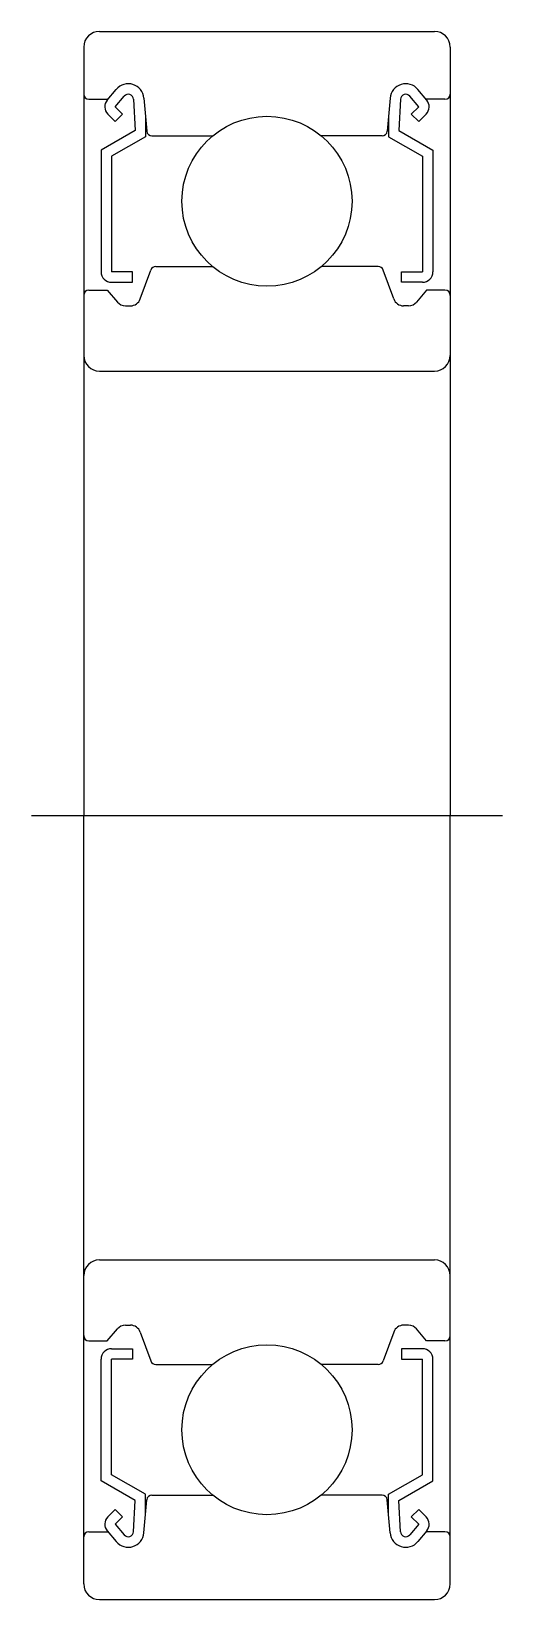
# Model space of a CAD drawing. Extents: x -4.1 to 62.8, y 41.7 to 103.3.
# Drawn here: x 53.8 to 62.8, y 73.32 to 103.32 of the extents above; entities outside this region: 2.
import ezdxf
from ezdxf.enums import TextEntityAlignment as Align

# ---------------------------------------------------------------- set-up
doc = ezdxf.new("R2010")
doc.units = 0
doc.linetypes.add('CENTER', pattern=[50.8, 31.75, -6.35, 6.35, -6.35])
doc.layers.get('0').update_dxf_attribs({"linetype": 'CONTINUOUS'})
doc.layers.add('CENTER', color=1, linetype='CENTER')
doc.styles.get("Standard").update_dxf_attribs({"font": 'txt.shx'})

msp = doc.modelspace()

# ---------------------------------------------------------------- linework, layer by layer
at = {"color": 7, "linetype": 'CONTINUOUS'}
for p, q in [((55.104, 103.315), (61.504, 103.315)), ((54.804, 103.015), (54.804, 88.315)), ((61.804, 103.015), (61.804, 88.315)), ((54.904, 102.015), (55.264, 102.015)), ((55.253, 102.001), (55.423, 102.206)), ((55.406, 101.873), (55.576, 102.075)), ((55.753, 102.016), (55.785, 101.416)), ((55.953, 102.039), (56.007, 101.406)), ((60.656, 102.039), (60.601, 101.406)), ((60.856, 102.016), (60.823, 101.416)), ((61.202, 101.873), (61.032, 102.075)), ((61.356, 102.001), (61.185, 102.206)), ((61.704, 102.015), (61.344, 102.015)), ((55.406, 101.59), (55.265, 101.732)), ((55.547, 101.732), (55.406, 101.873)), ((55.406, 101.59), (55.547, 101.732)), ((61.061, 101.732), (61.202, 101.873)), ((61.202, 101.59), (61.061, 101.732)), ((61.202, 101.59), (61.344, 101.732)), ((55.785, 101.416), (55.135, 101.04)), ((55.985, 101.661), (55.985, 101.3)), ((60.623, 101.661), (60.623, 101.3)), ((60.823, 101.416), (61.473, 101.04)), ((55.985, 101.3), (55.335, 100.925)), ((56.107, 101.315), (57.266, 101.315)), ((60.502, 101.315), (59.343, 101.315)), ((60.623, 101.3), (61.273, 100.925)), ((55.135, 101.04), (55.135, 98.715)), ((55.335, 100.925), (55.335, 98.715)), ((61.273, 100.925), (61.273, 98.715)), ((61.473, 101.04), (61.473, 98.715)), ((55.735, 98.715), (55.335, 98.715)), ((55.735, 98.515), (55.735, 98.715)), ((55.883, 98.197), (56.084, 98.749)), ((56.178, 98.815), (57.266, 98.815)), ((60.43, 98.815), (59.343, 98.815)), ((60.725, 98.197), (60.524, 98.749)), ((60.873, 98.715), (61.273, 98.715)), ((60.873, 98.515), (60.873, 98.715)), ((55.335, 98.515), (55.735, 98.515)), ((61.273, 98.515), (60.873, 98.515)), ((54.904, 98.365), (55.254, 98.365)), ((55.254, 98.365), (55.446, 98.137)), ((61.354, 98.365), (61.163, 98.137)), ((61.704, 98.365), (61.354, 98.365)), ((55.599, 98.065), (55.695, 98.065)), ((61.009, 98.065), (60.913, 98.065)), ((55.104, 96.815), (61.504, 96.815)), ((54.804, 73.615), (54.804, 88.315)), ((61.804, 73.615), (61.804, 88.315)), ((55.104, 79.815), (61.504, 79.815)), ((55.254, 78.265), (55.446, 78.494)), ((55.599, 78.565), (55.695, 78.565)), ((55.883, 78.434), (56.084, 77.881)), ((60.725, 78.434), (60.524, 77.881)), ((61.009, 78.565), (60.913, 78.565)), ((61.354, 78.265), (61.163, 78.494)), ((54.904, 78.265), (55.254, 78.265)), ((55.335, 78.115), (55.735, 78.115)), ((55.735, 78.115), (55.735, 77.915)), ((61.273, 78.115), (60.873, 78.115)), ((60.873, 78.115), (60.873, 77.915)), ((61.704, 78.265), (61.354, 78.265)), ((55.135, 75.59), (55.135, 77.915)), ((55.735, 77.915), (55.335, 77.915)), ((55.335, 75.705), (55.335, 77.915)), ((56.178, 77.815), (57.266, 77.815)), ((60.43, 77.815), (59.343, 77.815)), ((60.873, 77.915), (61.273, 77.915)), ((61.273, 75.705), (61.273, 77.915)), ((61.473, 75.59), (61.473, 77.915)), ((55.985, 75.33), (55.335, 75.705)), ((60.623, 75.33), (61.273, 75.705)), ((55.785, 75.214), (55.135, 75.59)), ((55.985, 74.969), (55.985, 75.33)), ((56.107, 75.315), (57.266, 75.315)), ((60.502, 75.315), (59.343, 75.315)), ((60.623, 74.969), (60.623, 75.33)), ((60.823, 75.214), (61.473, 75.59)), ((55.406, 75.04), (55.265, 74.899)), ((55.406, 75.04), (55.547, 74.898)), ((55.753, 74.614), (55.785, 75.214)), ((55.953, 74.591), (56.007, 75.224)), ((60.656, 74.591), (60.601, 75.224)), ((60.856, 74.614), (60.823, 75.214)), ((61.202, 75.04), (61.061, 74.898)), ((61.202, 75.04), (61.344, 74.899)), ((55.547, 74.898), (55.406, 74.757)), ((55.406, 74.757), (55.576, 74.555)), ((61.202, 74.757), (61.032, 74.555)), ((61.061, 74.898), (61.202, 74.757)), ((54.904, 74.615), (55.264, 74.615)), ((55.253, 74.629), (55.423, 74.425)), ((61.356, 74.629), (61.185, 74.425)), ((61.704, 74.615), (61.344, 74.615)), ((55.104, 73.315), (61.504, 73.315))]:
    msp.add_line(p, q, dxfattribs=at)
for centre in [(58.304, 100.065), (58.304, 76.565)]:
    msp.add_circle(centre, 1.625, dxfattribs=at)
for centre, radius, start, end in [((55.104, 103.015), 0.3, 90, 180), ((61.504, 103.015), 0.3, 0, 90), ((55.654, 102.013), 0.3, 4.9347, 140.1381), ((60.955, 102.013), 0.3, 39.8619, 175.0653), ((54.904, 102.115), 0.1, 180, 270), ((55.406, 101.873), 0.2, 140.1381, 225), ((55.653, 102.011), 0.1, 3.1015, 139.9514), ((60.956, 102.011), 0.1, 40.0486, 176.8985), ((61.202, 101.873), 0.2, 315, 39.8619), ((61.704, 102.115), 0.1, 270, 0), ((56.107, 101.415), 0.1, 184.9347, 269.9991), ((60.502, 101.415), 0.1, 270.0009, 355.0653), ((55.335, 98.715), 0.2, 180, 270), ((56.178, 98.715), 0.1, 90, 159.9912), ((60.43, 98.715), 0.1, 20.0088, 90), ((61.273, 98.715), 0.2, 270, 0), ((54.904, 98.265), 0.1, 90, 180), ((55.599, 98.265), 0.2, 219.9774, 270), ((55.695, 98.265), 0.2, 270, 339.9912), ((60.913, 98.265), 0.2, 200.0088, 270), ((61.009, 98.265), 0.2, 270, 320.0226), ((61.704, 98.265), 0.1, 0, 90), ((55.104, 97.115), 0.3, 180, 270), ((61.504, 97.115), 0.3, 270, 0), ((55.104, 79.515), 0.3, 90, 180), ((61.504, 79.515), 0.3, 0, 90), ((54.904, 78.365), 0.1, 180, 270), ((55.599, 78.365), 0.2, 90, 140.0226), ((55.695, 78.365), 0.2, 20.0088, 90), ((60.913, 78.365), 0.2, 90, 159.9912), ((61.009, 78.365), 0.2, 39.9774, 90), ((61.704, 78.365), 0.1, 270, 0), ((55.335, 77.915), 0.2, 90, 180), ((61.273, 77.915), 0.2, 0, 90), ((56.178, 77.915), 0.1, 200.0088, 270), ((60.43, 77.915), 0.1, 270, 339.9912), ((56.107, 75.215), 0.1, 90.0009, 175.0653), ((60.502, 75.215), 0.1, 4.9347, 89.9991), ((55.406, 74.757), 0.2, 135, 219.8619), ((61.202, 74.757), 0.2, 320.1381, 45), ((54.904, 74.515), 0.1, 90, 180), ((55.654, 74.617), 0.3, 219.8619, 355.0653), ((55.653, 74.619), 0.1, 220.0486, 356.8985), ((60.955, 74.617), 0.3, 184.9347, 320.1381), ((60.956, 74.619), 0.1, 183.1015, 319.9514), ((61.704, 74.515), 0.1, 0, 90), ((55.104, 73.615), 0.3, 180, 270), ((61.504, 73.615), 0.3, 270, 0)]:
    msp.add_arc(centre, radius, start, end, dxfattribs=at)
at = {"layer": 'CENTER', "color": 1, "linetype": 'CENTER'}
msp.add_line((53.804, 88.315), (62.804, 88.315), dxfattribs=at)

# ---------------------------------------------------------------- texts
at = {"color": 7, "linetype": 'CONTINUOUS'}
for s, p in [('SBC6903ZZ', (3.548, 48.421)), ('SBC6903', (1.762, 41.053))]:
    msp.add_text(s, height=2, dxfattribs=at).set_placement(p, align=Align.BOTTOM_CENTER)

doc.saveas('drawing.dxf')
